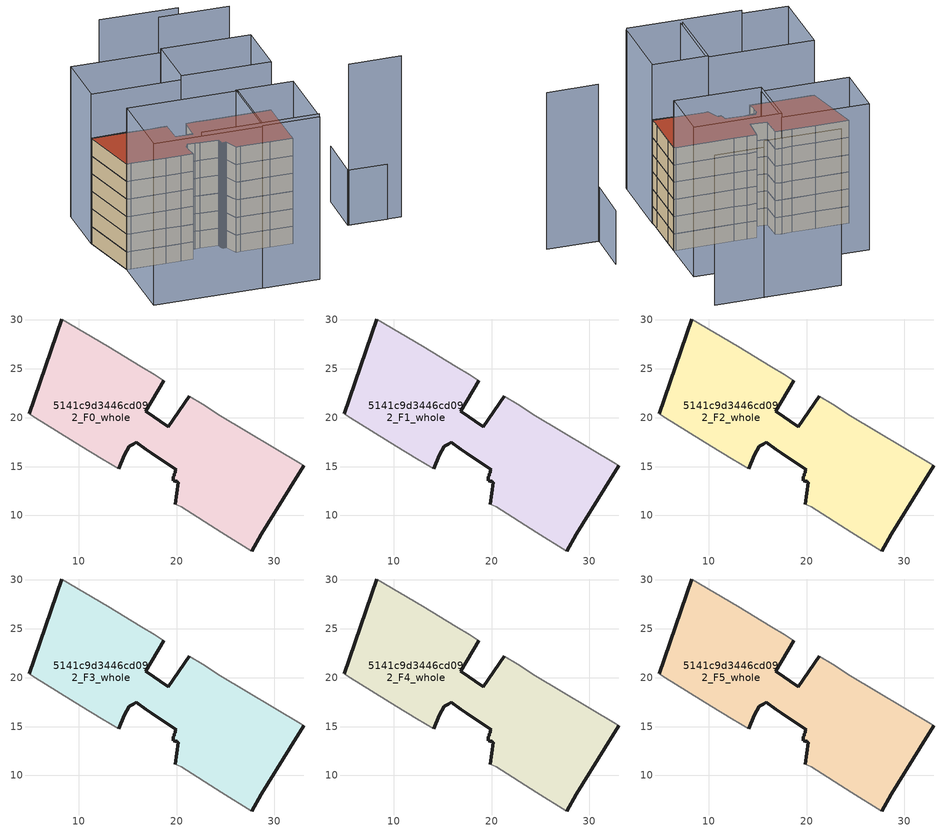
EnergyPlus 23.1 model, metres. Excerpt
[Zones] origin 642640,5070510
5141c9d3446cd092_F0_whole
 floor ground (EU_floor_Construction): 28.67,8.06 31.58,12.76 32.98,15.07 32.68,15.27 24.47,20.17 22.67,21.37 21.27,22.17 19.17,19.07 16.87,20.68 18.67,23.78 17.77,24.38 16.37,25.18 12.97,27.28 8.27,30.08 4.96,20.38 5.56,19.98 10.26,17.08 12.36,15.77 14.06,14.77 14.67,16.17 15.17,17.07 15.57,17.27 15.87,17.47 16.87,16.77 17.47,16.37 19.97,14.67 19.87,14.57 19.87,14.37 19.77,14.27 19.77,14.07 19.67,13.97 19.67,13.77 19.67,13.67 19.67,13.57 19.77,13.57 19.87,13.47 19.97,13.47 20.07,13.47 20.07,13.37 20.17,13.37 19.87,11.17 20.47,10.87 24.57,8.26 27.67,6.36 z0
 wall outside (EU_wall_Construction): 18.67,23.78 16.87,20.68 19.17,19.07 21.27,22.17 / 32.98,15.07 31.58,12.76 28.67,8.06 27.67,6.36 / 19.87,11.17 20.17,13.37 20.07,13.37 20.07,13.47 19.97,13.47 19.87,13.47 19.77,13.57 19.67,13.57 19.67,13.67 19.67,13.77 19.67,13.97 19.77,14.07 19.77,14.27 19.87,14.37 19.87,14.57 19.97,14.67 17.47,16.37 16.87,16.77 15.87,17.47 15.57,17.27 15.17,17.07 14.67,16.17 14.06,14.77 / 4.96,20.38 8.27,30.08 z0:3
 wall adiabatic (EU_wall_Construction): 21.27,22.17 22.67,21.37 24.47,20.17 32.68,15.27 32.98,15.07 / 27.67,6.36 24.57,8.26 20.47,10.87 19.87,11.17 / 14.06,14.77 12.36,15.77 10.26,17.08 5.56,19.98 4.96,20.38 / 8.27,30.08 12.97,27.28 16.37,25.18 17.77,24.38 18.67,23.78 z0:3
5141c9d3446cd092_F1_whole
 floor to 5141c9d3446cd092_F0_whole (EU_floor_Construction): 28.67,8.06 31.58,12.76 32.98,15.07 32.68,15.27 24.47,20.17 22.67,21.37 21.27,22.17 19.17,19.07 16.87,20.68 18.67,23.78 17.77,24.38 16.37,25.18 12.97,27.28 8.26,30.08 4.96,20.38 5.56,19.98 10.26,17.08 12.36,15.77 14.06,14.77 14.67,16.17 15.17,17.07 15.57,17.27 15.87,17.47 16.87,16.77 17.47,16.37 19.97,14.67 19.87,14.57 19.87,14.37 19.77,14.27 19.77,14.07 19.67,13.97 19.67,13.57 19.77,13.57 19.87,13.47 20.07,13.47 20.07,13.37 20.17,13.37 19.87,11.17 20.47,10.87 24.57,8.26 27.67,6.36 z3
 wall outside (EU_wall_Construction): 18.67,23.78 16.87,20.68 19.17,19.07 21.27,22.17 / 32.98,15.07 31.58,12.76 28.67,8.06 27.67,6.36 / 19.87,11.17 20.17,13.37 20.07,13.37 20.07,13.47 19.97,13.47 19.87,13.47 19.77,13.57 19.67,13.57 19.67,13.67 19.67,13.77 19.67,13.97 19.77,14.07 19.77,14.27 19.87,14.37 19.87,14.57 19.97,14.67 17.47,16.37 16.87,16.77 15.87,17.47 15.57,17.27 15.17,17.07 14.67,16.17 14.06,14.77 / 4.96,20.38 8.27,30.08 z3:6
 wall adiabatic (EU_wall_Construction): 21.27,22.17 22.67,21.37 24.47,20.17 32.68,15.27 32.98,15.07 / 27.67,6.36 24.57,8.26 20.47,10.87 19.87,11.17 / 14.06,14.77 12.36,15.77 10.26,17.08 5.56,19.98 4.96,20.38 / 8.27,30.08 12.97,27.28 16.37,25.18 17.77,24.38 18.67,23.78 z3:6
5141c9d3446cd092_F2_whole
 floor to 5141c9d3446cd092_F1_whole (EU_floor_Construction): 28.67,8.06 31.58,12.76 32.98,15.07 32.68,15.27 24.47,20.17 22.67,21.37 21.27,22.17 19.17,19.07 16.87,20.68 18.67,23.78 17.77,24.38 16.37,25.18 12.97,27.28 8.26,30.08 4.96,20.38 5.56,19.98 10.26,17.08 12.36,15.77 14.06,14.77 14.67,16.17 15.17,17.07 15.57,17.27 15.87,17.47 16.87,16.77 17.47,16.37 19.97,14.67 19.87,14.57 19.87,14.37 19.77,14.27 19.77,14.07 19.67,13.97 19.67,13.57 19.77,13.57 19.87,13.47 20.07,13.47 20.07,13.37 20.17,13.37 19.87,11.17 20.47,10.87 24.57,8.26 27.67,6.36 z6
 wall outside (EU_wall_Construction): 18.67,23.78 16.87,20.68 19.17,19.07 21.27,22.17 / 32.98,15.07 31.58,12.76 28.67,8.06 27.67,6.36 / 19.87,11.17 20.17,13.37 20.07,13.37 20.07,13.47 19.97,13.47 19.87,13.47 19.77,13.57 19.67,13.57 19.67,13.67 19.67,13.77 19.67,13.97 19.77,14.07 19.77,14.27 19.87,14.37 19.87,14.57 19.97,14.67 17.47,16.37 16.87,16.77 15.87,17.47 15.57,17.27 15.17,17.07 14.67,16.17 14.06,14.77 / 4.96,20.38 8.27,30.08 z6:9
 wall adiabatic (EU_wall_Construction): 21.27,22.17 22.67,21.37 24.47,20.17 32.68,15.27 32.98,15.07 / 27.67,6.36 24.57,8.26 20.47,10.87 19.87,11.17 / 14.06,14.77 12.36,15.77 10.26,17.08 5.56,19.98 4.96,20.38 / 8.27,30.08 12.97,27.28 16.37,25.18 17.77,24.38 18.67,23.78 z6:9
5141c9d3446cd092_F3_whole
 floor to 5141c9d3446cd092_F2_whole (EU_floor_Construction): 28.67,8.06 31.58,12.76 32.98,15.07 32.68,15.27 24.47,20.17 22.67,21.37 21.27,22.17 19.17,19.07 16.87,20.68 18.67,23.78 17.77,24.38 16.37,25.18 12.97,27.28 8.26,30.08 4.96,20.38 5.56,19.98 10.26,17.08 12.36,15.77 14.06,14.77 14.67,16.17 15.17,17.07 15.57,17.27 15.87,17.47 16.87,16.77 17.47,16.37 19.97,14.67 19.87,14.57 19.87,14.37 19.77,14.27 19.77,14.07 19.67,13.97 19.67,13.57 19.77,13.57 19.87,13.47 20.07,13.47 20.07,13.37 20.17,13.37 19.87,11.17 20.47,10.87 24.57,8.26 27.67,6.36 z9
 wall outside (EU_wall_Construction): 18.67,23.78 16.87,20.68 19.17,19.07 21.27,22.17 / 32.98,15.07 31.58,12.76 28.67,8.06 27.67,6.36 / 19.87,11.17 20.17,13.37 20.07,13.37 20.07,13.47 19.97,13.47 19.87,13.47 19.77,13.57 19.67,13.57 19.67,13.67 19.67,13.77 19.67,13.97 19.77,14.07 19.77,14.27 19.87,14.37 19.87,14.57 19.97,14.67 17.47,16.37 16.87,16.77 15.87,17.47 15.57,17.27 15.17,17.07 14.67,16.17 14.06,14.77 / 4.96,20.38 8.27,30.08 z9:12
 wall adiabatic (EU_wall_Construction): 21.27,22.17 22.67,21.37 24.47,20.17 32.68,15.27 32.98,15.07 / 27.67,6.36 24.57,8.26 20.47,10.87 19.87,11.17 / 14.06,14.77 12.36,15.77 10.26,17.08 5.56,19.98 4.96,20.38 / 8.27,30.08 12.97,27.28 16.37,25.18 17.77,24.38 18.67,23.78 z9:12
5141c9d3446cd092_F4_whole
 floor to 5141c9d3446cd092_F3_whole (EU_floor_Construction): 28.67,8.06 31.58,12.76 32.98,15.07 32.68,15.27 24.47,20.17 22.67,21.37 21.27,22.17 19.17,19.07 16.87,20.68 18.67,23.78 17.77,24.38 16.37,25.18 12.97,27.28 8.26,30.08 4.96,20.38 5.56,19.98 10.26,17.08 12.36,15.77 14.06,14.77 14.67,16.17 15.17,17.07 15.57,17.27 15.87,17.47 16.87,16.77 17.47,16.37 19.97,14.67 19.87,14.57 19.87,14.37 19.77,14.27 19.77,14.07 19.67,13.97 19.67,13.57 19.77,13.57 19.87,13.47 20.07,13.47 20.07,13.37 20.17,13.37 19.87,11.17 20.47,10.87 24.57,8.26 27.67,6.36 z12
 wall outside (EU_wall_Construction): 18.67,23.78 16.87,20.68 19.17,19.07 21.27,22.17 / 32.98,15.07 31.58,12.76 28.67,8.06 27.67,6.36 / 19.87,11.17 20.17,13.37 20.07,13.37 20.07,13.47 19.97,13.47 19.87,13.47 19.77,13.57 19.67,13.57 19.67,13.67 19.67,13.77 19.67,13.97 19.77,14.07 19.77,14.27 19.87,14.37 19.87,14.57 19.97,14.67 17.47,16.37 16.87,16.77 15.87,17.47 15.57,17.27 15.17,17.07 14.67,16.17 14.06,14.77 / 4.96,20.38 8.27,30.08 z12:15
 wall adiabatic (EU_wall_Construction): 21.27,22.17 22.67,21.37 24.47,20.17 32.68,15.27 32.98,15.07 / 27.67,6.36 24.57,8.26 20.47,10.87 19.87,11.17 / 14.06,14.77 12.36,15.77 10.26,17.08 5.56,19.98 4.96,20.38 / 8.27,30.08 12.97,27.28 16.37,25.18 17.77,24.38 18.67,23.78 z12:15
5141c9d3446cd092_F5_whole
 floor to 5141c9d3446cd092_F4_whole (EU_floor_Construction): 28.67,8.06 31.58,12.76 32.98,15.07 32.68,15.27 24.47,20.17 22.67,21.37 21.27,22.17 19.17,19.07 16.87,20.68 18.67,23.78 17.77,24.38 16.37,25.18 12.97,27.28 8.26,30.08 4.96,20.38 5.56,19.98 10.26,17.08 12.36,15.77 14.06,14.77 14.67,16.17 15.17,17.07 15.57,17.27 15.87,17.47 16.87,16.77 17.47,16.37 19.97,14.67 19.87,14.57 19.87,14.37 19.77,14.27 19.77,14.07 19.67,13.97 19.67,13.57 19.77,13.57 19.87,13.47 20.07,13.47 20.07,13.37 20.17,13.37 19.87,11.17 20.47,10.87 24.57,8.26 27.67,6.36 z15
 wall outside (EU_wall_Construction): 18.67,23.78 16.87,20.68 19.17,19.07 21.27,22.17 / 32.98,15.07 31.58,12.76 28.67,8.06 27.67,6.36 / 19.87,11.17 20.17,13.37 20.07,13.37 20.07,13.47 19.97,13.47 19.87,13.47 19.77,13.57 19.67,13.57 19.67,13.67 19.67,13.77 19.67,13.97 19.77,14.07 19.77,14.27 19.87,14.37 19.87,14.57 19.97,14.67 17.47,16.37 16.87,16.77 15.87,17.47 15.57,17.27 15.17,17.07 14.67,16.17 14.06,14.77 / 4.96,20.38 8.27,30.08 z15:18
 wall adiabatic (EU_wall_Construction): 21.27,22.17 22.67,21.37 24.47,20.17 32.68,15.27 32.98,15.07 / 27.67,6.36 24.57,8.26 20.47,10.87 19.87,11.17 / 14.06,14.77 12.36,15.77 10.26,17.08 5.56,19.98 4.96,20.38 / 8.27,30.08 12.97,27.28 16.37,25.18 17.77,24.38 18.67,23.78 z15:18
 roof outside (EU_roof_Construction): 24.47,20.17 32.68,15.27 32.98,15.07 31.58,12.76 28.67,8.06 27.67,6.36 24.57,8.26 20.47,10.87 19.87,11.17 20.17,13.37 20.07,13.37 20.07,13.47 19.97,13.47 19.87,13.47 19.77,13.57 19.67,13.57 19.67,13.67 19.67,13.77 19.67,13.97 19.77,14.07 19.77,14.27 19.87,14.37 19.87,14.57 19.97,14.67 17.47,16.37 16.87,16.77 15.87,17.47 15.57,17.27 15.17,17.07 14.67,16.17 14.06,14.77 12.36,15.77 10.26,17.08 5.56,19.98 4.96,20.38 8.27,30.08 12.97,27.28 16.37,25.18 17.77,24.38 18.67,23.78 16.87,20.68 19.17,19.07 21.27,22.17 22.67,21.37 z18
shading: 43.07,0.52 37.77,3.93 / 37.77,3.93 42.28,10.96 z0:9.4; 5.06,5.77 21.19,-4.15 z0:28.1; 37.88,3.86 45.16,-0.57 z0:27.4; 27.7,6.4 21.06,-4.34 / 21.06,-4.34 13.26,0.47 / 13.26,0.47 19.9,11.22 / 19.9,11.22 27.7,6.4 z0:27.7; 4.96,20.38 20.13,11.04 / 20.13,11.04 13.56,0.36 / 13.56,0.36 -1.61,9.7 / -1.61,9.7 4.96,20.38 z0:27.5; 43.3,31.77 33.59,37.68 / 25.55,30.69 37.91,23.15 / 37.91,23.15 32.94,15.01 / 32.94,15.01 20.58,22.55 / 20.58,22.55 25.55,30.69 z0:26.2; 8.27,30.08 13.27,38.29 / 13.27,38.29 25.62,30.75 / 25.62,30.75 20.62,22.55 / 20.62,22.55 8.27,30.08 z0:25.5; 36.3,36.04 25.48,42.69 z0:27.3
[Building]
EU S2 Campaign: North Axis=0; Terrain=City; Solar Distribution=FullExterior
[Site:Location]
Lyon-Bron: Latitude=45.75; Longitude=5; Time Zone=1; Elevation=198
[SizingPeriod:WeatherFileDays]
AnnualSizingPeriod: Begin Month=1; Begin Day of Month=1; End Month=12; End Day of Month=31; Day of Week for Start Day=Monday; Use Weather File Daylight Saving Period=No; Use Weather File Rain and Snow Indicators=No
[MATERIAL]
EU_InternalMass_Material: Roughness=MediumRough; Thickness=0.1; Conductivity=1; Density=1800; Specific Heat=900; Thermal Absorptance=0.9; Solar Absorptance=0.7; Visible Absorptance=0.7
[MATERIAL:NOMASS] Roughness=MediumRough; Thermal Absorptance=0.9; Solar Absorptance=0.7; Visible Absorptance=0.7
Name | Thermal Resistance
EU_wall_NoMass | 0.87146
EU_roof_NoMass | 0.842276
EU_floor_NoMass | 0.496999
[CONSTRUCTION]
EU_wall_Construction: EU_wall_NoMass
EU_roof_Construction: EU_roof_NoMass
EU_floor_Construction: EU_floor_NoMass
EU_InternalMass_Construction: EU_InternalMass_Material
[ZONE] Type=1; Multiplier=1; Ceiling Height=autocalculate; Floor Area=autocalculate; Part of Total Floor Area=Yes
Name | Volume
5141c9d3446cd092_F0_whole | 753.581
5141c9d3446cd092_F1_whole; 5141c9d3446cd092_F2_whole; 5141c9d3446cd092_F3_whole; 5141c9d3446cd092_F4_whole; 5141c9d3446cd092_F5_whole | 753.582
[INTERNALMASS] Construction=EU_InternalMass_Construction; Surface Area=251.197
Name | Zone or ZoneList
5141c9d3446cd092_F0_whole_EU_InternalMass | 5141c9d3446cd092_F0_whole
5141c9d3446cd092_F1_whole_EU_InternalMass | 5141c9d3446cd092_F1_whole
5141c9d3446cd092_F2_whole_EU_InternalMass | 5141c9d3446cd092_F2_whole
5141c9d3446cd092_F3_whole_EU_InternalMass | 5141c9d3446cd092_F3_whole
5141c9d3446cd092_F4_whole_EU_InternalMass | 5141c9d3446cd092_F4_whole
5141c9d3446cd092_F5_whole_EU_InternalMass | 5141c9d3446cd092_F5_whole
[OTHEREQUIPMENT] Fuel Type=Electricity; Design Level Calculation Method=Watts/Area; Power per Zone Floor Area=1; Fraction Latent=0; Fraction Radiant=0; Fraction Lost=0; Carbon Dioxide Generation Rate=0; EndUse Subcategory=EU_Step8_InternalGains
Name | Zone or ZoneList or Space or SpaceList | Schedule
EU_Step8_InternalGain_5141c9d3446cd092_F0_whole_f000 | 5141c9d3446cd092_F0_whole | EU_Step8_GainSchedule_5141c9d3446cd092_F0_whole_f000
EU_Step8_InternalGain_5141c9d3446cd092_F1_whole_f000 | 5141c9d3446cd092_F1_whole | EU_Step8_GainSchedule_5141c9d3446cd092_F1_whole_f000
EU_Step8_InternalGain_5141c9d3446cd092_F2_whole_f000 | 5141c9d3446cd092_F2_whole | EU_Step8_GainSchedule_5141c9d3446cd092_F2_whole_f000
EU_Step8_InternalGain_5141c9d3446cd092_F3_whole_f000 | 5141c9d3446cd092_F3_whole | EU_Step8_GainSchedule_5141c9d3446cd092_F3_whole_f000
EU_Step8_InternalGain_5141c9d3446cd092_F4_whole_f000 | 5141c9d3446cd092_F4_whole | EU_Step8_GainSchedule_5141c9d3446cd092_F4_whole_f000
EU_Step8_InternalGain_5141c9d3446cd092_F5_whole_f000 | 5141c9d3446cd092_F5_whole | EU_Step8_GainSchedule_5141c9d3446cd092_F5_whole_f000
[ZONEVENTILATION:DESIGNFLOWRATE] Schedule=EU_AlwaysOn; Design Flow Rate Calculation Method=AirChanges/Hour; Air Changes per Hour=0.425; Ventilation Type=Natural; Fan Pressure Rise=0; Fan Total Efficiency=1; Constant Term Coefficient=1; Temperature Term Coefficient=0; Velocity Term Coefficient=0; Velocity Squared Term Coefficient=0; Minimum Indoor Temperature=-100; Maximum Indoor Temperature=100; Delta Temperature=-100; Minimum Outdoor Temperature=-100; Maximum Outdoor Temperature=100; Maximum Wind Speed=40
Name | Zone or ZoneList or Space or SpaceList
EU_ConstantAir_5141c9d3446cd092_F0_whole | 5141c9d3446cd092_F0_whole
EU_ConstantAir_5141c9d3446cd092_F1_whole | 5141c9d3446cd092_F1_whole
EU_ConstantAir_5141c9d3446cd092_F2_whole | 5141c9d3446cd092_F2_whole
EU_ConstantAir_5141c9d3446cd092_F3_whole | 5141c9d3446cd092_F3_whole
EU_ConstantAir_5141c9d3446cd092_F4_whole | 5141c9d3446cd092_F4_whole
EU_ConstantAir_5141c9d3446cd092_F5_whole | 5141c9d3446cd092_F5_whole
[HVACTEMPLATE:THERMOSTAT] Constant Heating Setpoint=20; Constant Cooling Setpoint=50
EU_HeatOnly_5141c9d3446cd092_F0_whole; EU_HeatOnly_5141c9d3446cd092_F1_whole; EU_HeatOnly_5141c9d3446cd092_F2_whole; EU_HeatOnly_5141c9d3446cd092_F3_whole; EU_HeatOnly_5141c9d3446cd092_F4_whole; EU_HeatOnly_5141c9d3446cd092_F5_whole
[HVACTEMPLATE:ZONE:IDEALLOADSAIRSYSTEM] System Availability Schedule=EU_AlwaysOn; Maximum Heating Supply Air Temperature=50; Minimum Cooling Supply Air Temperature=13; Maximum Heating Supply Air Humidity Ratio=0.0156; Minimum Cooling Supply Air Humidity Ratio=0.0077; Heating Limit=NoLimit; Cooling Limit=NoLimit; Heating Availability Schedule=EU_AlwaysOn; Cooling Availability Schedule=EU_CoolingOff; Dehumidification Control Type=ConstantSensibleHeatRatio; Cooling Sensible Heat Ratio=0.7; Dehumidification Setpoint=60; Humidification Control Type=None; Humidification Setpoint=30; Outdoor Air Method=None; Outdoor Air Flow Rate per Person=0.00944; Outdoor Air Flow Rate per Zone Floor Area=0; Outdoor Air Flow Rate per Zone=0; Demand Controlled Ventilation Type=None; Outdoor Air Economizer Type=NoEconomizer; Heat Recovery Type=None; Sensible Heat Recovery Effectiveness=0.7; Latent Heat Recovery Effectiveness=0.65
Name | Template Thermostat
5141c9d3446cd092_F0_whole | EU_HeatOnly_5141c9d3446cd092_F0_whole
5141c9d3446cd092_F1_whole | EU_HeatOnly_5141c9d3446cd092_F1_whole
5141c9d3446cd092_F2_whole | EU_HeatOnly_5141c9d3446cd092_F2_whole
5141c9d3446cd092_F3_whole | EU_HeatOnly_5141c9d3446cd092_F3_whole
5141c9d3446cd092_F4_whole | EU_HeatOnly_5141c9d3446cd092_F4_whole
5141c9d3446cd092_F5_whole | EU_HeatOnly_5141c9d3446cd092_F5_whole
[SIZING:ZONE] Zone Cooling Design Supply Air Temperature Input Method=SupplyAirTemperature; Zone Cooling Design Supply Air Temperature=13; Zone Heating Design Supply Air Temperature Input Method=SupplyAirTemperature; Zone Heating Design Supply Air Temperature=50; Zone Cooling Design Supply Air Humidity Ratio=0.008; Zone Heating Design Supply Air Humidity Ratio=0.008; Cooling Design Air Flow Method=DesignDay; Cooling Design Air Flow Rate=0; Cooling Minimum Air Flow per Zone Floor Area=0.000762; Cooling Minimum Air Flow=0; Cooling Minimum Air Flow Fraction=0.2; Heating Design Air Flow Method=DesignDay; Heating Design Air Flow Rate=0; Heating Maximum Air Flow per Zone Floor Area=0.002032; Heating Maximum Air Flow=0.141576; Heating Maximum Air Flow Fraction=0.3; Account for Dedicated Outdoor Air System=No; Dedicated Outdoor Air System Control Strategy=NeutralSupplyAir; Dedicated Outdoor Air Low Setpoint Temperature for Design=autosize; Dedicated Outdoor Air High Setpoint Temperature for Design=autosize; Zone Load Sizing Method=Sensible Load Only No Latent Load; Zone Latent Cooling Design Supply Air Humidity Ratio Input Method=HumidityRatioDifference; Zone Cooling Design Supply Air Humidity Ratio Difference=0.005; Zone Latent Heating Design Supply Air Humidity Ratio Input Method=HumidityRatioDifference; Zone Humidification Design Supply Air Humidity Ratio Difference=0.005
5141c9d3446cd092_F0_whole; 5141c9d3446cd092_F1_whole; 5141c9d3446cd092_F2_whole; 5141c9d3446cd092_F3_whole; 5141c9d3446cd092_F4_whole; 5141c9d3446cd092_F5_whole
[SCHEDULE:CONSTANT]
Name | Hourly Value
EU_AlwaysOn | 1
EU_CoolingOff | 0
[SCHEDULE:FILE] Column Number=1; Rows to Skip at Top=0; Number of Hours of Data=8760; Column Separator=Comma; Interpolate to Timestep=No; Minutes per Item=60; Adjust Schedule for Daylight Savings=Yes
Name | File
EU_Step8_GainSchedule_5141c9d3446cd092_F0_whole_f000 | ../../schedules/5141c9d3446cd092/5141c9d3446cd092_F0_whole_f000_gain.csv
EU_Step8_GainSchedule_5141c9d3446cd092_F1_whole_f000 | ../../schedules/5141c9d3446cd092/5141c9d3446cd092_F1_whole_f000_gain.csv
EU_Step8_GainSchedule_5141c9d3446cd092_F2_whole_f000 | ../../schedules/5141c9d3446cd092/5141c9d3446cd092_F2_whole_f000_gain.csv
EU_Step8_GainSchedule_5141c9d3446cd092_F3_whole_f000 | ../../schedules/5141c9d3446cd092/5141c9d3446cd092_F3_whole_f000_gain.csv
EU_Step8_GainSchedule_5141c9d3446cd092_F4_whole_f000 | ../../schedules/5141c9d3446cd092/5141c9d3446cd092_F4_whole_f000_gain.csv
EU_Step8_GainSchedule_5141c9d3446cd092_F5_whole_f000 | ../../schedules/5141c9d3446cd092/5141c9d3446cd092_F5_whole_f000_gain.csv
